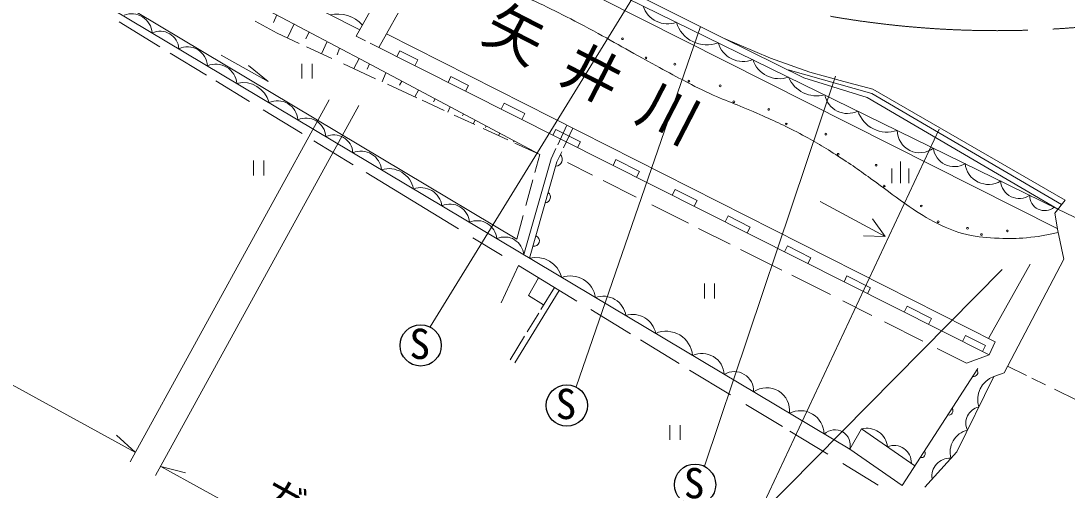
# Model space of a CAD drawing. Units: millimetres, scale not verified. Extents: x 40000 to 680000, y 20000 to 380000.
# Drawn here: x 114801 to 178125, y 243037 to 271440 of the extents above; entities that cross this region are included whole.
import ezdxf
from ezdxf.enums import TextEntityAlignment as Align

# ---------------------------------------------------------------- set-up
doc = ezdxf.new("R2010")
doc.units = ezdxf.units.MM
doc.header["$LTSCALE"] = 1000
doc.linetypes.add('CHAIN', pattern=[18.5, 12, -1.5, 3.5, -1.5])
for name, color, linetype, lineweight in [('M-BGD', 7, 'Continuous', 13), ('M-BMK', 2, 'CHAIN', 13), ('M-STR-HTXT', 7, 'Continuous', 13), ('M-STR-STRC', 7, 'Continuous', 13)]:
    doc.layers.add(name, color=color, linetype=linetype, lineweight=lineweight)
doc.styles.add('ＭＳ ゴシック', font='')
doc.styles.get('ＭＳ ゴシック').set_extended_font_data('MS Gothic')

msp = doc.modelspace()

# ---------------------------------------------------------------- linework, layer by layer
at = {"layer": 'M-BGD'}
for p, q in [((139943, 279186), (135097, 270517)), ((141278, 278433), (136468, 269827)), ((140721, 277437), (177532, 258881)), ((141009, 277951), (177574, 260053)), ((114853, 276138), (144809, 258222)), ((139568, 252923), (152128, 273331)), ((130297, 271805), (130096, 271342)), ((120747, 271376), (123211, 269872)), ((131331, 271256), (130928, 270417)), ((148416, 249285), (155933, 271103)), ((132248, 270770), (132047, 270351)), ((135097, 270517), (135660, 270234)), ((133615, 269173), (132096, 269877)), ((133331, 270196), (133002, 269457)), ((134087, 269795), (133947, 269379)), ((135940, 270093), (173408, 251226)), ((123835, 269491), (126032, 268151)), ((135271, 269167), (134961, 268550)), ((137558, 269278), (137737, 269633)), ((137737, 269633), (138824, 269086)), ((131813, 268852), (131813, 267955)), ((132436, 268852), (132436, 267955)), ((136272, 267943), (134336, 268839)), ((135899, 268834), (135760, 268526)), ((138645, 268731), (138824, 269086)), ((136891, 268307), (136668, 267760)), ((140654, 267719), (140832, 268074)), ((140832, 268074), (141900, 267537)), ((156176, 244490), (164116, 268091)), ((126592, 267809), (128640, 266559)), ((138775, 266784), (136995, 267608)), ((137857, 267794), (137724, 267544)), ((138868, 267257), (138635, 266849)), ((141721, 267182), (141900, 267537)), ((140423, 266021), (139090, 266638)), ((139870, 266725), (139782, 266545)), ((129467, 266055), (131815, 264622)), ((140789, 266237), (140643, 265919)), ((143877, 266096), (144055, 266452)), ((144055, 266452), (145295, 265827)), ((142277, 265163), (141026, 265742)), ((141588, 265812), (141530, 265684)), ((142288, 265441), (142175, 265210)), ((145116, 265472), (145295, 265827)), ((144274, 264238), (142781, 264930)), ((142957, 265086), (142913, 264982)), ((147005, 264521), (147184, 264876)), ((147184, 264876), (148672, 264127)), ((147847, 265126), (147293, 263936)), ((148202, 264946), (147646, 263754)), ((132537, 264182), (134918, 262728)), ((143788, 264644), (143713, 264498)), ((144651, 264186), (144625, 264126)), ((148493, 263771), (148672, 264127)), ((146212, 263357), (144693, 264044)), ((147189, 263714), (146895, 263081)), ((147539, 263524), (147249, 262902)), ((128883, 262985), (128883, 262088)), ((129506, 262985), (129506, 262088)), ((146895, 263081), (145237, 257291)), ((147249, 262902), (145583, 257084)), ((146212, 263357), (145915, 262271)), ((147876, 262874), (149398, 262109)), ((150641, 262690), (150820, 263045)), ((150820, 263045), (152241, 262329)), ((168033, 261617), (168033, 262939)), ((135690, 262257), (141285, 258844)), ((152063, 261974), (152241, 262329)), ((167522, 262515), (167522, 261617)), ((168544, 262515), (168544, 261617)), ((145790, 261812), (145367, 260263)), ((150042, 261785), (152044, 260779)), ((154221, 260887), (154400, 261242)), ((154400, 261242), (155728, 260574)), ((152993, 260301), (155203, 259190)), ((155549, 260219), (155728, 260574)), ((163174, 260512), (167104, 258386)), ((145200, 259653), (144809, 258222)), ((157423, 259275), (157602, 259630)), ((157602, 259630), (158935, 258959)), ((177574, 260053), (179038, 259329)), ((167104, 258386), (166347, 259451)), ((155819, 258880), (157724, 257923)), ((158756, 258604), (158935, 258959)), ((167104, 258386), (165798, 258437)), ((142153, 258314), (143928, 257231)), ((161022, 257463), (161201, 257818)), ((161201, 257818), (162616, 257105)), ((158360, 257603), (160854, 256348)), ((162437, 256750), (162616, 257105)), ((143869, 254363), (144914, 256629)), ((144914, 256629), (148441, 254477)), ((175883, 256721), (173369, 252204)), ((161455, 256046), (163799, 254868)), ((164625, 255649), (164803, 256004)), ((164803, 256004), (166233, 255284)), ((147090, 255301), (146272, 253966)), ((156170, 255541), (156170, 254643)), ((156793, 255541), (156793, 254643)), ((166054, 254929), (166233, 255284)), ((147382, 255123), (144699, 250740)), ((149288, 253960), (151699, 252488)), ((164553, 254489), (166309, 253606)), ((168261, 253818), (168440, 254173)), ((168440, 254173), (169926, 253425)), ((146143, 253754), (145449, 252621)), ((169747, 253069), (169926, 253425)), ((167079, 253218), (169390, 252057)), ((145292, 252363), (144407, 250918)), ((152297, 252124), (154641, 250693)), ((171799, 252036), (171978, 252391)), ((171978, 252391), (173181, 251786)), ((170265, 251616), (172032, 250728)), ((173002, 251430), (173181, 251786)), ((155276, 250306), (157747, 248798)), ((168137, 243312), (172729, 250403)), ((174523, 250538), (175666, 249977)), ((176001, 249813), (176810, 249415)), ((177370, 249140), (178760, 248458)), ((158688, 248224), (160895, 246877)), ((154088, 246976), (154088, 246079)), ((154711, 246976), (154711, 246079)), ((161337, 246608), (163635, 245205)), ((164971, 245508), (168137, 243312)), ((164561, 244640), (166692, 243340))]:
    msp.add_line(p, q, dxfattribs=at)
for points in [[(93058, 288830), (93955, 289054), (95404, 289157), (96937, 289129), (98021, 289045), (99320, 288671), (102250, 287774), (104199, 286863), (107339, 285208), (114532, 281451), (119859, 278731), (135307, 270893)], [(112059, 279881), (112868, 278209), (113583, 276191), (164971, 245508)], [(117766, 278934), (124678, 274784), (135691, 268944), (146212, 263357)], [(140804, 278670), (157328, 270405), (160167, 269185), (162564, 268344), (164604, 267776), (166370, 267313), (178000, 260584)], [(131651, 270082), (130320, 270699), (128972, 271420)], [(136930, 270653), (173766, 252004), (173408, 251226), (172032, 250728)], [(177574, 260053), (166031, 266807), (162197, 267998), (157328, 270405)], [(126922, 269376), (129772, 267778), (128585, 268750)], [(177797, 260331), (166298, 267040), (161237, 268473)], [(178000, 260584), (177376, 259804), (177558, 258725), (177922, 257014), (174309, 250129), (173699, 249919), (171442, 245355), (169507, 243210)], [(146128, 255888), (145532, 254827), (146442, 254242)], [(164971, 245508), (165687, 246740), (168915, 244514)]]:
    msp.add_lwpolyline(points, dxfattribs=at)
for centre in [(151211, 270360), (152638, 269201), (154383, 268821), (155233, 267798), (157128, 267511), (157956, 266545), (160064, 266083), (161129, 265200), (163527, 264583), (164276, 263367), (166562, 262702), (167062, 261445), (169299, 260236), (170321, 259283), (172097, 258890), (172938, 258504), (174509, 258728)]:
    msp.add_circle(centre, 53.3, dxfattribs=at)
at = {"layer": 'M-BGD', "lineweight": 25}
for centre in [(138997, 251797), (147845, 248159), (155605, 243364)]:
    msp.add_circle(centre, 1250, dxfattribs=at)
at = {"layer": 'M-BGD'}
for centre, radius, start, end in [((153938, 272798), 1537, 197.33671, 290.50203), ((121496, 270616), 1255, 4.72236, 111.19873), ((133982, 269849), 2008, 41.98862, 103.42843), ((156309, 271904), 1912, 196.58131, 291.25742), ((123221, 269679), 1143, 3.8121, 114.50725), ((124882, 268662), 1210, 2.8454, 115.47395), ((158512, 270548), 1568, 195.75274, 292.086), ((126589, 267528), 1294, 5.70097, 112.61838), ((160700, 269628), 1686, 198.45029, 289.38845), ((162984, 268778), 1876, 203.21042, 284.62832), ((128264, 266102), 1603, 14.2933, 104.02605), ((130327, 265373), 1235, 3.93075, 114.3886), ((164834, 267240), 1404, 191.3895, 296.44924), ((167233, 266582), 1872, 198.68176, 289.15698), ((132045, 264335), 1223, 4.90757, 113.41178), ((169204, 264813), 1356, 179.96665, 307.87209), ((133742, 263384), 1159, 3.95346, 114.36589), ((135380, 262306), 1254, 5.73482, 112.58453), ((171284, 263870), 1254, 185.84721, 301.99153), ((147159, 263056), 414, 272.14485, 44.30343), ((173362, 262963), 1423, 186.31379, 301.52495), ((137069, 260967), 1529, 11.54558, 106.77377), ((175225, 261806), 1120, 182.83848, 305.00026), ((139004, 260052), 1296, 8.64264, 109.67671), ((146498, 260779), 353, 277.063, 50.98328), ((140774, 259175), 1178, 3.83313, 114.48622), ((176759, 260845), 892, 177.25261, 310.58613), ((142415, 258149), 1199, 5.44225, 112.8771), ((145859, 258123), 325, 257.68323, 70.36305), ((144075, 257194), 1166, 4.76546, 113.55389), ((145956, 255485), 1642, 15.19199, 103.12736), ((148052, 254454), 1549, 9.03059, 109.28876), ((150041, 253374), 1400, 9.18407, 109.13528), ((151854, 252276), 1391, 10.23591, 108.08344), ((153857, 251048), 1605, 5.04028, 113.27907), ((156015, 249941), 1367, 4.2113, 114.10805), ((157982, 249037), 1172, 357.30431, 121.01504), ((172472, 250163), 252, 256.73449, 37.42133), ((174221, 248503), 1509, 110.23493, 197.12889), ((159950, 247850), 1383, 353.1799, 125.13945), ((161979, 246396), 1447, 1.39338, 116.92596), ((170963, 247833), 252, 256.73449, 37.42133), ((172984, 247092), 988, 102.00361, 205.36022), ((164069, 245753), 935, 344.78586, 133.53349), ((166005, 245522), 1258, 6.20704, 104.61918), ((172429, 245324), 1386, 104.10444, 194.99984), ((167660, 244700), 1040, 357.96823, 112.85799), ((169292, 245252), 252, 256.73449, 37.42133), ((171029, 243881), 1086, 86.76262, 189.13894)]:
    msp.add_arc(centre, radius, start, end, dxfattribs=at)
msp.add_open_spline([(139762, 275720), (142260, 274471), (142887, 274158), (144888, 273153), (146451, 272367), (147339, 271950), (148888, 271138), (150514, 270287), (151385, 269737), (153001, 268867), (154275, 268181), (154976, 267772), (156281, 267147), (157450, 266588), (158156, 266388), (159338, 265858), (160366, 265396), (160951, 265154), (161945, 264624), (162884, 264124), (163394, 263812), (164291, 263241), (165190, 262668), (165667, 262307), (166535, 261689), (167337, 261118), (167752, 260749), (168572, 260203), (169221, 259771), (169582, 259517), (170283, 259175), (170948, 258849), (171337, 258680), (172058, 258511), (172807, 258336), (173244, 258311), (174012, 258278), (174661, 258249), (175028, 258260), (175676, 258315), (176426, 258378), (176698, 258442), (177578, 258629)], degree=3, knots=[0, 0, 0, 0, 1, 1, 1, 2, 2, 2, 3, 3, 3, 4, 4, 4, 5, 5, 5, 6, 6, 6, 7, 7, 7, 8, 8, 8, 9, 9, 9, 10, 10, 10, 11, 11, 11, 12, 12, 12, 13, 13, 13, 14, 14, 14, 14], dxfattribs=at)
at = {"layer": 'M-BMK'}
msp.add_arc((173896, 329828), 58978, 242.17645, 283.4323, dxfattribs=at)
at = {"layer": 'M-STR-HTXT'}
for p, q in [((66187, 275806), (121728, 245312)), ((133454, 266669), (121422, 244754)), ((135252, 266311), (122955, 243912)), ((174190, 256392), (148210, 230073)), ((121728, 245312), (120594, 246363)), ((123261, 244470), (148658, 230527)), ((123261, 244470), (124757, 244077))]:
    msp.add_line(p, q, dxfattribs=at)
at = {"layer": 'M-STR-STRC'}
msp.add_line((170380, 264889), (149958, 221322), dxfattribs=at)

# ---------------------------------------------------------------- texts
at = {"layer": 'M-BGD', "style": 'ＭＳ ゴシック'}
msp.add_text('矢 井 川', height=2566, rotation=332.74, dxfattribs=at).set_placement((142221, 269625), align=Align.BOTTOM_LEFT)
for p in [(138318, 250423), (147166, 246785), (154926, 241990)]:
    msp.add_text('S', height=1833, dxfattribs=at).set_placement(p, align=Align.BOTTOM_LEFT)
at = {"layer": 'M-STR-HTXT', "style": 'ＭＳ ゴシック'}
msp.add_text('ガ-ドレール', height=1833, rotation=331.232, dxfattribs=at).set_placement((128913, 241853), align=Align.BOTTOM_LEFT)

doc.saveas('drawing.dxf')
